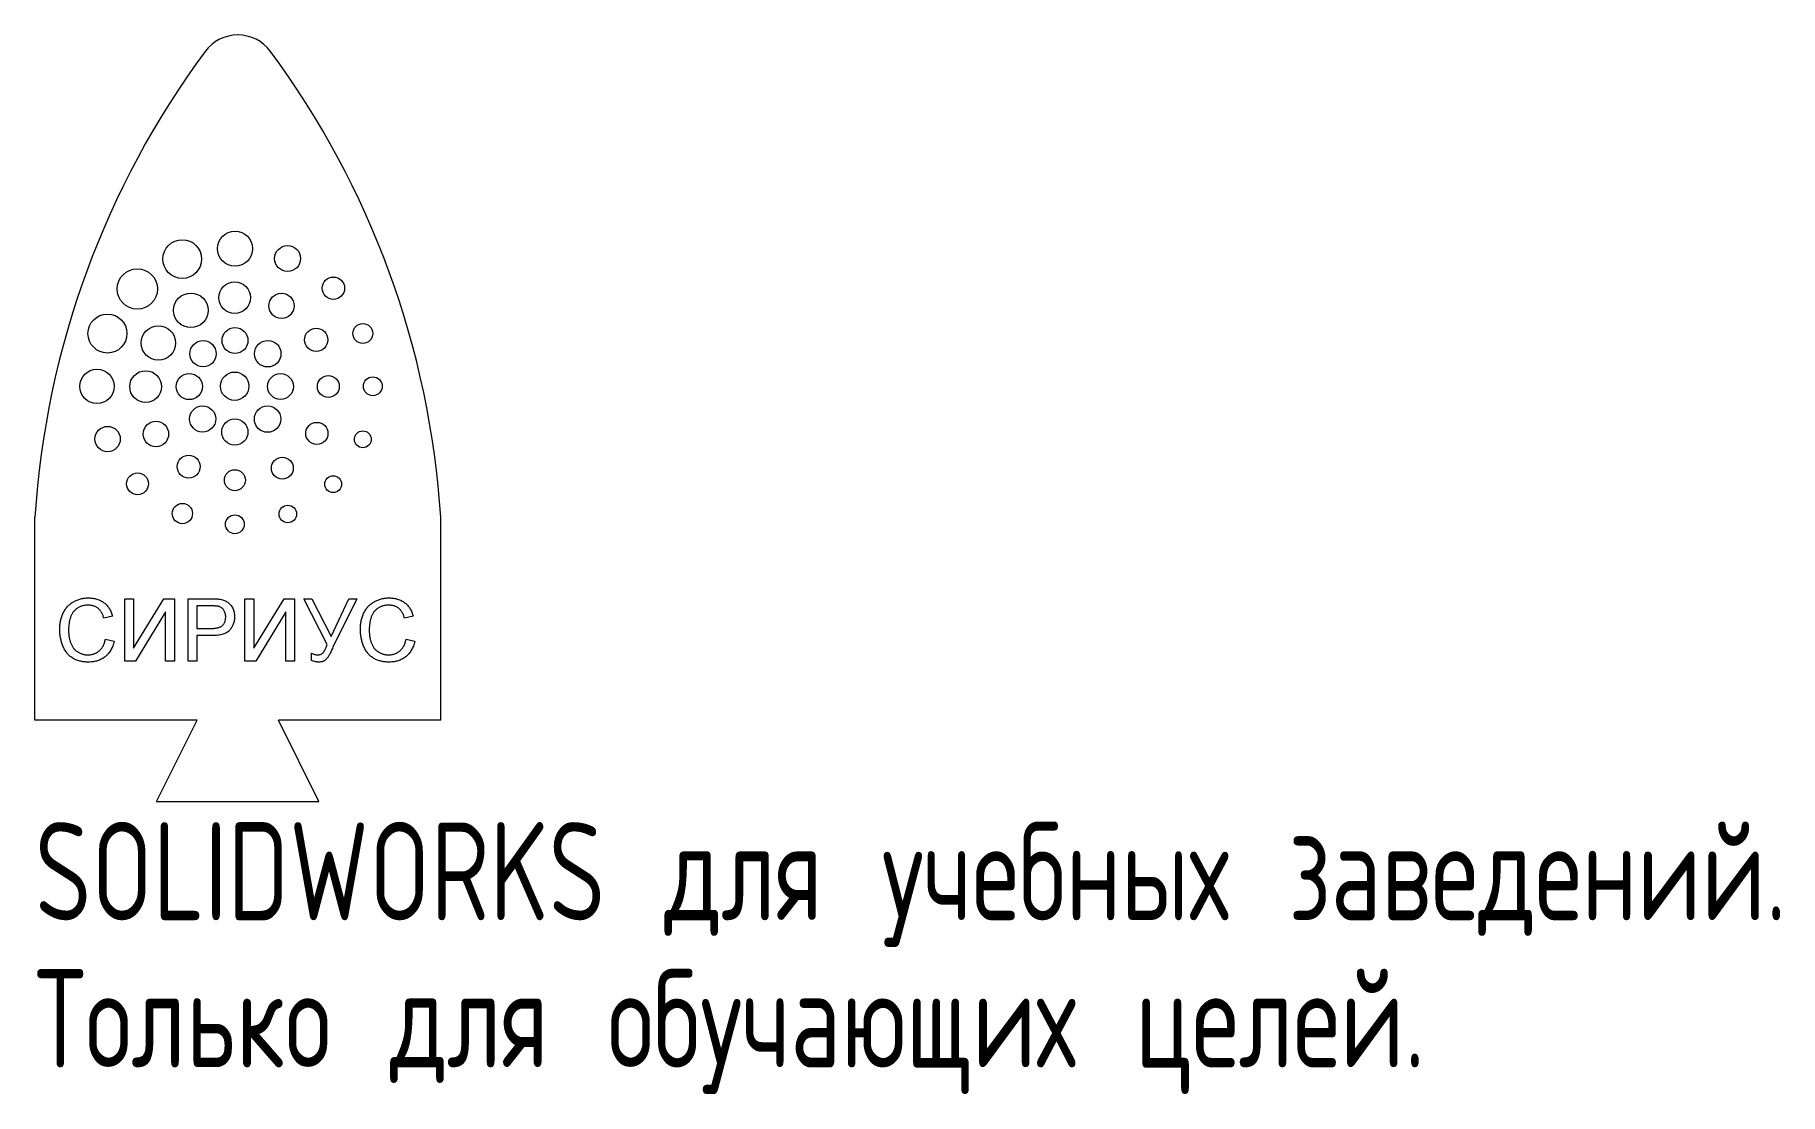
# Model space of a CAD drawing. Header units: millimetres. Extents: x -10 to 76, y -35.9 to 16.3.
import ezdxf

# ---------------------------------------------------------------- set-up
doc = ezdxf.new("R2010")
doc.units = ezdxf.units.MM
doc.styles.add('SLDTEXTSTYLE0', font='TXT', dxfattribs={"width": 0.7, "bigfont": 'bigfont'})

msp = doc.modelspace()

# ---------------------------------------------------------------- linework, layer by layer
at = {"color": 7, "linetype": 'Continuous', "lineweight": 15}
for p, q in [((-10, -17.5), (-10, -7.5)), ((10, -17.5), (10, -7.5)), ((-5.576, -11.511), (-5.141, -11.511)), ((-5.576, -14.593), (-5.576, -11.511)), ((-5.141, -13.952), (-3.651, -11.511)), ((-5.141, -11.511), (-5.141, -13.952)), ((-3.651, -11.511), (-3.126, -11.511)), ((-3.126, -11.511), (-3.126, -14.593)), ((-2.454, -11.511), (-1.322, -11.511)), ((-2.454, -14.593), (-2.454, -11.511)), ((-2.019, -11.867), (-2.019, -12.973)), ((-1.284, -11.867), (-2.019, -11.867)), ((0.351, -11.511), (0.786, -11.511)), ((0.351, -14.593), (0.351, -11.511)), ((0.786, -13.952), (2.276, -11.511)), ((0.786, -11.511), (0.786, -13.952)), ((2.276, -11.511), (2.801, -11.511)), ((2.801, -11.511), (2.801, -14.593)), ((3.255, -11.511), (3.65, -11.511)), ((4.404, -13.774), (3.255, -11.511)), ((3.65, -11.511), (4.595, -13.371)), ((4.595, -13.371), (5.472, -11.511)), ((5.863, -11.511), (4.69, -13.906)), ((5.472, -11.511), (5.863, -11.511)), ((-6.168, -12.368), (-6.603, -12.461)), ((-3.56, -12.159), (-5.047, -14.593)), ((-3.56, -14.593), (-3.56, -12.159)), ((2.366, -12.159), (0.88, -14.593)), ((2.366, -14.593), (2.366, -12.159)), ((8.649, -12.368), (8.214, -12.461)), ((-6.524, -13.506), (-6.089, -13.607)), ((-2.019, -12.973), (-1.276, -12.973)), ((-2.019, -13.329), (-2.019, -14.593)), ((-1.264, -13.329), (-2.019, -13.329)), ((8.293, -13.506), (8.728, -13.607)), ((-5.047, -14.593), (-5.576, -14.593)), ((-3.126, -14.593), (-3.56, -14.593)), ((-2.019, -14.593), (-2.454, -14.593)), ((0.88, -14.593), (0.351, -14.593)), ((2.801, -14.593), (2.366, -14.593)), ((3.631, -14.554), (3.631, -14.198)), ((-2, -17.5), (-10, -17.5)), ((-4, -21.5), (-2, -17.5)), ((10, -17.5), (2, -17.5)), ((4, -21.5), (2, -17.5)), ((-4, -21.5), (4, -21.5))]:
    msp.add_line(p, q, dxfattribs=at)
for centre, radius in [((-2.738, 5.225), 0.955), ((-0.135, 5.741), 0.865), ((2.453, 5.251), 0.639), ((-4.954, 3.752), 0.995), ((4.71, 3.788), 0.551), ((-2.315, 2.699), 0.853), ((-0.155, 3.327), 0.779), ((2.152, 2.918), 0.622), ((-6.425, 1.555), 0.96), ((-3.912, 1.091), 0.849), ((-0.139, 1.21), 0.639), ((3.866, 1.247), 0.572), ((6.161, 1.557), 0.486), ((-1.713, 0.559), 0.647), ((1.474, 0.561), 0.654), ((-6.942, -1.052), 0.845), ((-4.545, -1.057), 0.781), ((-2.391, -1.056), 0.645), ((-0.153, -1.039), 0.699), ((2.102, -1.054), 0.635), ((4.463, -1.054), 0.539), ((6.651, -1.044), 0.465), ((-1.734, -2.654), 0.644), ((1.468, -2.661), 0.651), ((-6.417, -3.642), 0.624), ((-4.036, -3.395), 0.628), ((-0.147, -3.297), 0.646), ((3.895, -3.367), 0.546), ((6.159, -3.657), 0.416), ((-2.422, -5.003), 0.566), ((-0.145, -5.671), 0.518), ((2.193, -5.08), 0.539), ((-4.941, -5.847), 0.539), ((4.699, -5.868), 0.413), ((-2.732, -7.316), 0.499), ((-0.148, -7.844), 0.464), ((2.466, -7.338), 0.432)]:
    msp.add_circle(centre, radius, dxfattribs=at)
for centre, radius, start, end in [((0, 14.27), 2, 36.50905, 143.49095), ((33.126, -10.25), 43.213, 143.49095, 176.35091), ((-33.126, -10.25), 43.213, 3.64909, 36.50905)]:
    msp.add_arc(centre, radius, start, end, dxfattribs=at)
for points, knots in [([(-8.776, -13.03), (-8.775, -12.991), (-8.774, -12.913), (-8.766, -12.799), (-8.752, -12.689), (-8.732, -12.583), (-8.707, -12.481), (-8.676, -12.382), (-8.64, -12.288), (-8.598, -12.197), (-8.55, -12.111), (-8.498, -12.029), (-8.441, -11.954), (-8.38, -11.883), (-8.314, -11.818), (-8.243, -11.759), (-8.167, -11.704), (-8.086, -11.655), (-8.003, -11.613), (-7.917, -11.575), (-7.828, -11.543), (-7.738, -11.517), (-7.645, -11.497), (-7.551, -11.483), (-7.454, -11.474), (-7.389, -11.473), (-7.356, -11.472)], [0, 0, 0, 0, 0.049401, 0.097605, 0.144255, 0.189472, 0.233915, 0.277237, 0.319859, 0.361957, 0.403486, 0.443934, 0.483649, 0.522893, 0.561858, 0.600795, 0.640104, 0.679643, 0.7194, 0.758854, 0.798315, 0.837802, 0.877469, 0.917683, 0.958393, 1, 1, 1, 1]), ([(-7.377, -11.828), (-7.404, -11.828), (-7.458, -11.829), (-7.536, -11.837), (-7.612, -11.85), (-7.684, -11.869), (-7.752, -11.892), (-7.817, -11.921), (-7.878, -11.955), (-7.936, -11.994), (-7.99, -12.039), (-8.04, -12.085), (-8.086, -12.137), (-8.128, -12.191), (-8.165, -12.25), (-8.198, -12.311), (-8.227, -12.377), (-8.259, -12.469), (-8.292, -12.587), (-8.32, -12.732), (-8.338, -12.879), (-8.34, -12.978), (-8.341, -13.028)], [0, 0, 0, 0, 0.046763, 0.091969, 0.135804, 0.178232, 0.219441, 0.260177, 0.30028, 0.340548, 0.380311, 0.419642, 0.459017, 0.498182, 0.53767, 0.577913, 0.618649, 0.660762, 0.745299, 0.829745, 0.914602, 1, 1, 1, 1]), ([(-6.603, -12.461), (-6.611, -12.434), (-6.628, -12.382), (-6.658, -12.308), (-6.69, -12.239), (-6.725, -12.176), (-6.763, -12.118), (-6.804, -12.066), (-6.848, -12.019), (-6.895, -11.978), (-6.945, -11.943), (-6.997, -11.912), (-7.053, -11.886), (-7.112, -11.864), (-7.174, -11.848), (-7.239, -11.836), (-7.307, -11.829), (-7.353, -11.828), (-7.377, -11.828)], [0, 0, 0, 0, 0.0772311, 0.1511652, 0.2207847, 0.2871495, 0.3506325, 0.4113068, 0.4699644, 0.5267072, 0.5824983, 0.6385087, 0.694918, 0.7524204, 0.811251, 0.8718561, 0.9346442, 1, 1, 1, 1]), ([(-7.356, -11.472), (-7.319, -11.473), (-7.247, -11.474), (-7.14, -11.485), (-7.039, -11.504), (-6.941, -11.529), (-6.848, -11.563), (-6.76, -11.603), (-6.676, -11.651), (-6.596, -11.706), (-6.523, -11.768), (-6.453, -11.835), (-6.391, -11.91), (-6.334, -11.989), (-6.284, -12.075), (-6.239, -12.167), (-6.2, -12.265), (-6.179, -12.333), (-6.168, -12.368)], [0, 0, 0, 0, 0.0686495, 0.1349374, 0.1988419, 0.2614093, 0.3225168, 0.3823769, 0.4424709, 0.5022278, 0.5621014, 0.6217316, 0.6818513, 0.7420492, 0.8039081, 0.8671622, 0.9323606, 1, 1, 1, 1]), ([(-1.322, -11.511), (-1.275, -11.512), (-1.187, -11.512), (-1.064, -11.518), (-0.958, -11.525), (-0.894, -11.536), (-0.865, -11.541)], [0, 0, 0, 0, 0.307163, 0.576853, 0.806633, 1, 1, 1, 1]), ([(-0.929, -11.894), (-0.937, -11.892), (-0.957, -11.887), (-0.988, -11.882), (-1.025, -11.877), (-1.067, -11.874), (-1.114, -11.87), (-1.166, -11.869), (-1.223, -11.868), (-1.263, -11.867), (-1.284, -11.867)], [0, 0, 0, 0, 0.076383, 0.165986, 0.270715, 0.388824, 0.520602, 0.666029, 0.825243, 1, 1, 1, 1]), ([(-0.597, -12.41), (-0.598, -12.378), (-0.6, -12.318), (-0.618, -12.23), (-0.646, -12.149), (-0.686, -12.077), (-0.735, -12.013), (-0.792, -11.961), (-0.857, -11.919), (-0.904, -11.903), (-0.929, -11.894)], [0, 0, 0, 0, 0.142895, 0.27688, 0.405407, 0.531833, 0.654225, 0.769811, 0.88411, 1, 1, 1, 1]), ([(-0.865, -11.541), (-0.829, -11.547), (-0.76, -11.561), (-0.663, -11.593), (-0.574, -11.632), (-0.494, -11.682), (-0.421, -11.74), (-0.357, -11.81), (-0.3, -11.89), (-0.252, -11.98), (-0.211, -12.076), (-0.183, -12.179), (-0.165, -12.287), (-0.163, -12.36), (-0.162, -12.397)], [0, 0, 0, 0, 0.089242, 0.172977, 0.252655, 0.328953, 0.404688, 0.481499, 0.56187, 0.645629, 0.732291, 0.819179, 0.908075, 1, 1, 1, 1]), ([(6.041, -13.03), (6.042, -12.991), (6.043, -12.913), (6.051, -12.799), (6.065, -12.689), (6.085, -12.583), (6.11, -12.481), (6.141, -12.382), (6.178, -12.288), (6.219, -12.197), (6.267, -12.111), (6.319, -12.029), (6.376, -11.954), (6.437, -11.883), (6.503, -11.818), (6.575, -11.759), (6.651, -11.704), (6.731, -11.655), (6.815, -11.613), (6.901, -11.575), (6.989, -11.543), (7.079, -11.517), (7.172, -11.497), (7.266, -11.483), (7.363, -11.474), (7.428, -11.473), (7.461, -11.472)], [0, 0, 0, 0, 0.049401, 0.097605, 0.144255, 0.189472, 0.233915, 0.277237, 0.319859, 0.361957, 0.403486, 0.443934, 0.483649, 0.522893, 0.561858, 0.600795, 0.640104, 0.679643, 0.7194, 0.758854, 0.798315, 0.837802, 0.877469, 0.917683, 0.958393, 1, 1, 1, 1]), ([(7.44, -11.828), (7.413, -11.828), (7.359, -11.829), (7.281, -11.837), (7.205, -11.85), (7.134, -11.869), (7.065, -11.892), (7, -11.921), (6.939, -11.955), (6.881, -11.994), (6.827, -12.039), (6.777, -12.085), (6.731, -12.137), (6.69, -12.191), (6.653, -12.25), (6.619, -12.311), (6.59, -12.377), (6.558, -12.469), (6.525, -12.587), (6.497, -12.732), (6.479, -12.879), (6.477, -12.978), (6.476, -13.028)], [0, 0, 0, 0, 0.0467628, 0.0919687, 0.1358044, 0.1782316, 0.2194414, 0.2601769, 0.3002796, 0.3405476, 0.3803112, 0.419642, 0.4590173, 0.498182, 0.5376702, 0.5779133, 0.6186488, 0.6607616, 0.7452992, 0.8297447, 0.9146021, 1, 1, 1, 1]), ([(8.214, -12.461), (8.206, -12.434), (8.189, -12.382), (8.159, -12.308), (8.127, -12.239), (8.092, -12.176), (8.054, -12.118), (8.013, -12.066), (7.969, -12.019), (7.923, -11.978), (7.873, -11.943), (7.82, -11.912), (7.764, -11.886), (7.705, -11.864), (7.643, -11.848), (7.578, -11.836), (7.51, -11.829), (7.464, -11.828), (7.44, -11.828)], [0, 0, 0, 0, 0.077231, 0.151165, 0.220785, 0.28715, 0.350632, 0.411307, 0.469964, 0.526707, 0.582498, 0.638509, 0.694918, 0.75242, 0.811251, 0.871856, 0.934644, 1, 1, 1, 1]), ([(7.461, -11.472), (7.498, -11.473), (7.57, -11.474), (7.677, -11.485), (7.779, -11.504), (7.876, -11.529), (7.969, -11.563), (8.058, -11.603), (8.141, -11.651), (8.221, -11.706), (8.295, -11.768), (8.364, -11.835), (8.426, -11.91), (8.483, -11.989), (8.533, -12.075), (8.578, -12.167), (8.617, -12.265), (8.638, -12.333), (8.649, -12.368)], [0, 0, 0, 0, 0.068649, 0.134937, 0.198842, 0.261409, 0.322517, 0.382377, 0.442471, 0.502228, 0.562101, 0.621732, 0.681851, 0.742049, 0.803908, 0.867162, 0.932361, 1, 1, 1, 1]), ([(-1.276, -12.973), (-1.246, -12.973), (-1.189, -12.972), (-1.107, -12.965), (-1.031, -12.954), (-0.962, -12.938), (-0.899, -12.918), (-0.843, -12.892), (-0.794, -12.862), (-0.751, -12.827), (-0.715, -12.788), (-0.683, -12.745), (-0.656, -12.698), (-0.635, -12.647), (-0.617, -12.593), (-0.606, -12.535), (-0.598, -12.474), (-0.597, -12.431), (-0.597, -12.41)], [0, 0, 0, 0, 0.087731, 0.169006, 0.244802, 0.314232, 0.378942, 0.439172, 0.495787, 0.549435, 0.602, 0.654255, 0.706905, 0.761202, 0.816862, 0.87467, 0.936008, 1, 1, 1, 1]), ([(-0.162, -12.397), (-0.163, -12.429), (-0.164, -12.492), (-0.176, -12.585), (-0.194, -12.673), (-0.221, -12.758), (-0.254, -12.84), (-0.296, -12.917), (-0.344, -12.99), (-0.4, -13.06), (-0.466, -13.125), (-0.545, -13.18), (-0.636, -13.226), (-0.739, -13.264), (-0.853, -13.293), (-0.98, -13.315), (-1.118, -13.327), (-1.214, -13.328), (-1.264, -13.329)], [0, 0, 0, 0, 0.0580481, 0.1142128, 0.1688916, 0.2226263, 0.2756512, 0.328725, 0.3816588, 0.4359534, 0.4912639, 0.5489926, 0.6104165, 0.676248, 0.7474095, 0.8248665, 0.909026, 1, 1, 1, 1]), ([(-7.348, -14.633), (-7.387, -14.632), (-7.466, -14.631), (-7.58, -14.622), (-7.689, -14.606), (-7.792, -14.584), (-7.89, -14.556), (-7.981, -14.522), (-8.067, -14.48), (-8.148, -14.433), (-8.222, -14.379), (-8.293, -14.321), (-8.358, -14.256), (-8.42, -14.186), (-8.475, -14.11), (-8.528, -14.028), (-8.574, -13.941), (-8.617, -13.849), (-8.654, -13.753), (-8.687, -13.655), (-8.714, -13.555), (-8.737, -13.453), (-8.754, -13.35), (-8.767, -13.245), (-8.775, -13.138), (-8.776, -13.066), (-8.776, -13.03)], [0, 0, 0, 0, 0.049196, 0.096248, 0.141349, 0.184656, 0.226059, 0.266173, 0.30529, 0.343245, 0.380877, 0.418496, 0.456319, 0.494237, 0.533024, 0.572473, 0.613079, 0.654934, 0.697397, 0.739884, 0.782195, 0.825062, 0.867987, 0.911411, 0.955372, 1, 1, 1, 1]), ([(-8.341, -13.028), (-8.34, -13.09), (-8.338, -13.211), (-8.316, -13.387), (-8.283, -13.551), (-8.243, -13.678), (-8.203, -13.772), (-8.17, -13.838), (-8.133, -13.899), (-8.093, -13.956), (-8.048, -14.008), (-7.999, -14.055), (-7.947, -14.098), (-7.891, -14.135), (-7.832, -14.168), (-7.773, -14.198), (-7.712, -14.223), (-7.649, -14.242), (-7.586, -14.259), (-7.521, -14.27), (-7.455, -14.276), (-7.411, -14.277), (-7.388, -14.277)], [0, 0, 0, 0, 0.1053433, 0.2043755, 0.2980687, 0.3870699, 0.4297257, 0.4709012, 0.5111217, 0.5501788, 0.5883544, 0.626683, 0.6644517, 0.7025149, 0.7404812, 0.7776181, 0.814716, 0.8515265, 0.8880985, 0.9251117, 0.9621037, 1, 1, 1, 1]), ([(-7.388, -14.277), (-7.361, -14.277), (-7.309, -14.276), (-7.231, -14.266), (-7.156, -14.252), (-7.085, -14.23), (-7.017, -14.203), (-6.952, -14.169), (-6.89, -14.129), (-6.832, -14.084), (-6.777, -14.032), (-6.726, -13.974), (-6.681, -13.91), (-6.639, -13.841), (-6.604, -13.765), (-6.572, -13.684), (-6.545, -13.597), (-6.531, -13.537), (-6.524, -13.506)], [0, 0, 0, 0, 0.063336, 0.125111, 0.184688, 0.24321, 0.300888, 0.35837, 0.415761, 0.474387, 0.533966, 0.594008, 0.655072, 0.71861, 0.784375, 0.852991, 0.9249, 1, 1, 1, 1]), ([(-6.089, -13.607), (-6.1, -13.648), (-6.121, -13.727), (-6.164, -13.841), (-6.211, -13.948), (-6.264, -14.048), (-6.325, -14.14), (-6.391, -14.225), (-6.464, -14.302), (-6.543, -14.372), (-6.628, -14.433), (-6.717, -14.487), (-6.811, -14.532), (-6.909, -14.569), (-7.013, -14.597), (-7.12, -14.618), (-7.232, -14.63), (-7.309, -14.632), (-7.348, -14.633)], [0, 0, 0, 0, 0.0715784, 0.1400162, 0.2061974, 0.2701561, 0.332001, 0.392755, 0.452579, 0.5122528, 0.5715323, 0.6301518, 0.6887692, 0.7481639, 0.8087034, 0.8702563, 0.9339, 1, 1, 1, 1]), ([(7.47, -14.633), (7.43, -14.632), (7.352, -14.631), (7.237, -14.622), (7.128, -14.606), (7.025, -14.584), (6.928, -14.556), (6.836, -14.522), (6.75, -14.48), (6.67, -14.433), (6.595, -14.379), (6.524, -14.321), (6.459, -14.256), (6.398, -14.186), (6.342, -14.11), (6.289, -14.028), (6.243, -13.941), (6.2, -13.849), (6.163, -13.753), (6.13, -13.655), (6.103, -13.555), (6.08, -13.453), (6.063, -13.35), (6.05, -13.245), (6.043, -13.138), (6.042, -13.066), (6.041, -13.03)], [0, 0, 0, 0, 0.049196, 0.096248, 0.141349, 0.184656, 0.226059, 0.266173, 0.30529, 0.343245, 0.380877, 0.418496, 0.456319, 0.494237, 0.533024, 0.572473, 0.613079, 0.654934, 0.697397, 0.739884, 0.782195, 0.825062, 0.867987, 0.911411, 0.955372, 1, 1, 1, 1]), ([(6.476, -13.028), (6.477, -13.09), (6.479, -13.211), (6.501, -13.387), (6.534, -13.551), (6.574, -13.678), (6.614, -13.772), (6.647, -13.838), (6.684, -13.899), (6.725, -13.956), (6.77, -14.008), (6.818, -14.055), (6.87, -14.098), (6.927, -14.135), (6.985, -14.168), (7.045, -14.198), (7.106, -14.223), (7.168, -14.242), (7.231, -14.259), (7.296, -14.27), (7.362, -14.276), (7.407, -14.277), (7.429, -14.277)], [0, 0, 0, 0, 0.105343, 0.204375, 0.298069, 0.38707, 0.429726, 0.470901, 0.511122, 0.550179, 0.588354, 0.626683, 0.664452, 0.702515, 0.740481, 0.777618, 0.814716, 0.851527, 0.888098, 0.925112, 0.962104, 1, 1, 1, 1]), ([(7.429, -14.277), (7.456, -14.277), (7.509, -14.276), (7.586, -14.266), (7.661, -14.252), (7.732, -14.23), (7.8, -14.203), (7.865, -14.169), (7.927, -14.129), (7.986, -14.084), (8.041, -14.032), (8.091, -13.974), (8.136, -13.91), (8.178, -13.841), (8.213, -13.765), (8.246, -13.684), (8.273, -13.597), (8.286, -13.537), (8.293, -13.506)], [0, 0, 0, 0, 0.063336, 0.125111, 0.184688, 0.24321, 0.300888, 0.35837, 0.415761, 0.474387, 0.533966, 0.594008, 0.655072, 0.71861, 0.784375, 0.852991, 0.9249, 1, 1, 1, 1]), ([(8.728, -13.607), (8.717, -13.648), (8.696, -13.727), (8.654, -13.841), (8.606, -13.948), (8.553, -14.048), (8.492, -14.14), (8.427, -14.225), (8.353, -14.302), (8.274, -14.372), (8.19, -14.433), (8.1, -14.487), (8.006, -14.532), (7.908, -14.569), (7.805, -14.597), (7.697, -14.618), (7.585, -14.63), (7.509, -14.632), (7.47, -14.633)], [0, 0, 0, 0, 0.0715784, 0.1400162, 0.2061974, 0.2701561, 0.332001, 0.392755, 0.452579, 0.5122528, 0.5715323, 0.6301518, 0.6887692, 0.7481639, 0.8087034, 0.8702563, 0.9339, 1, 1, 1, 1]), ([(3.631, -14.198), (3.656, -14.211), (3.706, -14.235), (3.785, -14.259), (3.867, -14.275), (3.922, -14.276), (3.949, -14.277)], [0, 0, 0, 0, 0.253544, 0.501668, 0.749848, 1, 1, 1, 1]), ([(3.99, -14.633), (3.964, -14.632), (3.91, -14.63), (3.824, -14.614), (3.729, -14.589), (3.665, -14.566), (3.631, -14.554)], [0, 0, 0, 0, 0.20922, 0.444834, 0.70737, 1, 1, 1, 1]), ([(3.949, -14.277), (3.972, -14.276), (4.015, -14.275), (4.077, -14.256), (4.135, -14.228), (4.179, -14.194), (4.212, -14.159), (4.238, -14.126), (4.264, -14.084), (4.291, -14.036), (4.319, -13.981), (4.347, -13.919), (4.376, -13.849), (4.395, -13.799), (4.404, -13.774)], [0, 0, 0, 0, 0.090896, 0.177987, 0.265058, 0.354451, 0.404745, 0.462655, 0.528878, 0.604686, 0.689108, 0.783054, 0.886654, 1, 1, 1, 1]), ([(4.69, -13.906), (4.673, -13.942), (4.642, -14.011), (4.595, -14.109), (4.551, -14.197), (4.508, -14.275), (4.468, -14.345), (4.431, -14.404), (4.395, -14.453), (4.361, -14.494), (4.326, -14.527), (4.288, -14.556), (4.247, -14.58), (4.202, -14.6), (4.154, -14.614), (4.102, -14.626), (4.047, -14.631), (4.009, -14.632), (3.99, -14.633)], [0, 0, 0, 0, 0.1092064, 0.2096996, 0.3004877, 0.3829065, 0.4567497, 0.5211286, 0.5774756, 0.6252261, 0.6683876, 0.711954, 0.7553822, 0.8003118, 0.8468483, 0.8952784, 0.946349, 1, 1, 1, 1])]:
    msp.add_open_spline(points, degree=3, knots=knots, dxfattribs=at)

# ---------------------------------------------------------------- texts
at = {"color": 7, "linetype": 'Continuous', "char_height": 4.83362, "attachment_point": 1, "style": 'SLDTEXTSTYLE0'}
for s, insert in [('SOLIDWORKS \\M+18474\\M+1847C\\M+18491 \\M+18485\\M+18489\\M+18475\\M+18471\\M+1847E\\M+1848D\\M+18487 \\M+18478\\M+18470\\M+18472\\M+18475\\M+18474\\M+18475\\M+1847E\\M+18479\\M+1847A.', (-10, -22.52)), ('\\M+18453\\M+18480\\M+1847C\\M+1848E\\M+1847B\\M+18480 \\M+18474\\M+1847C\\M+18491 \\M+18480\\M+18471\\M+18485\\M+18489\\M+18470\\M+18490\\M+1848B\\M+18479\\M+18487 \\M+18488\\M+18475\\M+1847C\\M+18475\\M+1847A.', (-10, -29.77))]:
    msp.add_mtext(s, dxfattribs=dict(at, insert=insert))

doc.saveas('drawing.dxf')
